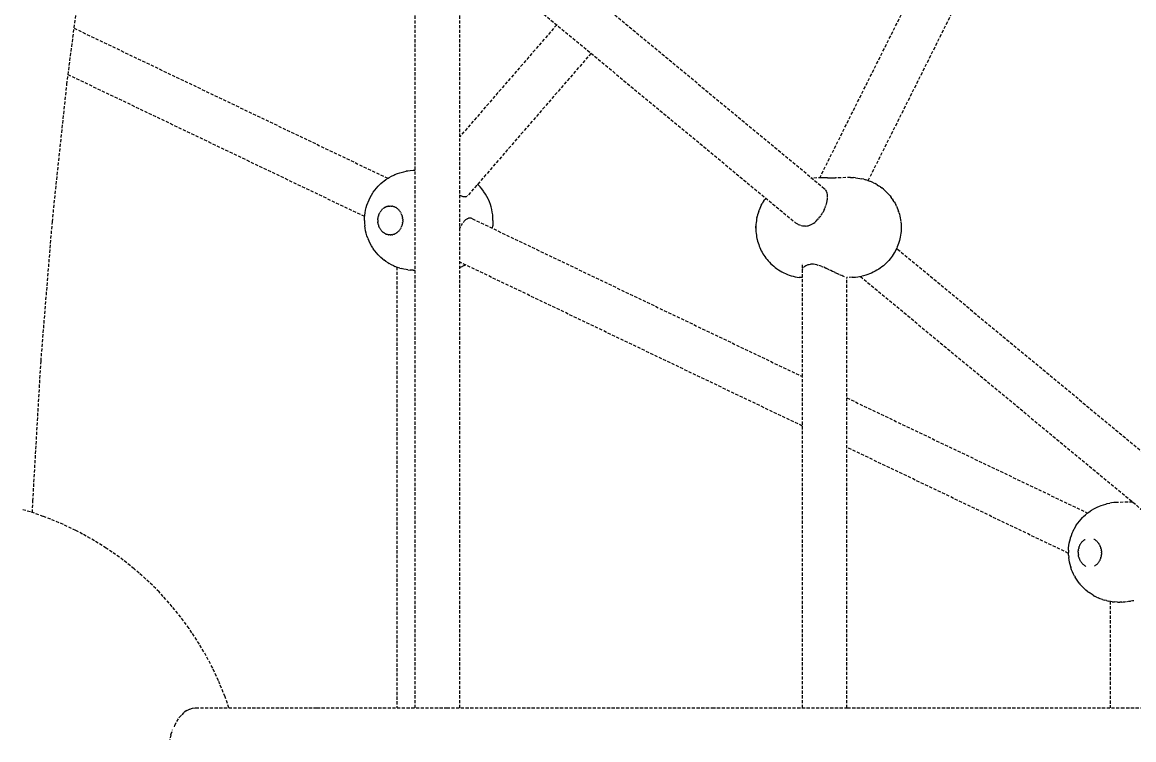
# Model space of a CAD drawing. Header units: millimetres. Extents: x -3308 to 2964, y -3155 to 3173.
# Drawn here: x -280.2 to 168.5, y 412.8 to 702.4 of the extents above; entities that cross this region are included whole.
import ezdxf

# ---------------------------------------------------------------- set-up
doc = ezdxf.new("R2010")
doc.units = ezdxf.units.MM
doc.linetypes.add('HIDDEN', pattern=[1.905, 1.27, -0.635])
for name, color, linetype in [('DIKOM_ЗОНА', 90, 'Continuous'), ('DIKOM_ОБЪЕКТ', 7, 'Continuous'), ('DIKOM_РАЗМЕР_ЗОНА', 7, 'Continuous'), ('DIKOM_РАЗМЕР_ОБЪЕКТА', 7, 'Continuous')]:
    doc.layers.add(name, color=color, linetype=linetype)
doc.styles.add('style1', font='arialbd.ttf', dxfattribs={"width": 0.8})
doc.dimstyles.new('1-50', dxfattribs={"dimtxt": 300, "dimasz": 200, "dimexe": 100, "dimexo": 0, "dimgap": 100, "dimtad": 1, "dimtxsty": 'style1', "dimcen": 200, "dimclrd": 7, "dimclre": 7, "dimclrt": 7, "dimadec": 1, "dimazin": 2, "dimtfac": 1, "dimtmove": 0, "dimatfit": 2, "dimfxl": 0, "dimlwd": 25, "dimlwe": 18, "dimarcsym": 0})

# ---------------------------------------------------------------- blocks, each defined once
blk = doc.blocks.new('*D1')
at = {"layer": 'Defpoints', "color": 0, "transparency": 16777216}
for p in [(365.91, 1765.9), (-1034.53, -984.11), (361.14, -984.11)]:
    blk.add_point(p, dxfattribs=at)
at = {"layer": 'DIKOM_РАЗМЕР_ОБЪЕКТА', "color": 7, "lineweight": 18, "transparency": 16777216}
for p, q in [((365.91, 1765.9), (-1134.53, 1765.9)), ((361.14, -984.11), (-1134.53, -984.11))]:
    blk.add_line(p, q, dxfattribs=at)
at = {"layer": 'DIKOM_РАЗМЕР_ОБЪЕКТА', "color": 7, "lineweight": 25, "transparency": 16777216}
blk.add_line((-1034.53, 1565.9), (-1034.53, -784.11), dxfattribs=at)
at = {"layer": 'DIKOM_РАЗМЕР_ОБЪЕКТА', "color": 7, "transparency": 16777216}
for points in [[(-1067.87, 1565.9), (-1001.2, 1565.9), (-1034.53, 1765.9)], [(-1067.87, -784.11), (-1001.2, -784.11), (-1034.53, -984.11)]]:
    blk.add_solid(points, dxfattribs=at)
at = {"layer": 'DIKOM_РАЗМЕР_ОБЪЕКТА', "color": 7, "transparency": 16777216, "insert": (-1313.23, 390.89), "char_height": 300, "attachment_point": 5, "rotation": 90, "style": 'style1'}
blk.add_mtext('{\\fArial|b0|i0|c204|p34;\\H1.16667x;2750}', dxfattribs=at)
blk = doc.blocks.new('*D2')
at = {"layer": 'Defpoints', "color": 0, "transparency": 16777216}
for p in [(364.38, 3173.33), (-2831.96, -2386.04), (364.38, -2386.04)]:
    blk.add_point(p, dxfattribs=at)
at = {"layer": 'DIKOM_РАЗМЕР_ЗОНА', "color": 7, "lineweight": 18, "transparency": 16777216}
for p, q in [((364.38, 3173.33), (-2931.96, 3173.33)), ((364.38, -2386.04), (-2931.96, -2386.04))]:
    blk.add_line(p, q, dxfattribs=at)
at = {"layer": 'DIKOM_РАЗМЕР_ЗОНА', "color": 7, "lineweight": 25, "transparency": 16777216}
blk.add_line((-2831.96, 2973.33), (-2831.96, -2186.04), dxfattribs=at)
at = {"layer": 'DIKOM_РАЗМЕР_ЗОНА', "color": 7, "transparency": 16777216}
for points in [[(-2865.29, 2973.33), (-2798.62, 2973.33), (-2831.96, 3173.33)], [(-2865.29, -2186.04), (-2798.62, -2186.04), (-2831.96, -2386.04)]]:
    blk.add_solid(points, dxfattribs=at)
at = {"layer": 'DIKOM_РАЗМЕР_ЗОНА', "color": 7, "transparency": 16777216, "insert": (-3110.66, 395.46), "char_height": 300, "attachment_point": 5, "rotation": 90, "style": 'style1'}
blk.add_mtext('{\\fArial|b0|i0|c204|p34;\\H1.16667x;5560}', dxfattribs=at)

msp = doc.modelspace()

# ---------------------------------------------------------------- linework, layer by layer
at = {"layer": 'DIKOM_ЗОНА', "color": 3, "lineweight": 15}
msp.add_lwpolyline([(693.692, -2363.404, 0.3679002), (2964.216, 270.488), (2964.216, 516.8, 0.3679002), (693.692, 3150.693, 0.0687424), (35.058, 3150.693, 0.2995804), (-2457.405, 582.584, 0.0938746), (-2457.817, 210.366, 0.3002322), (35.058, -2363.404, 0.0687424)], format="xyb", close=True, dxfattribs=at)
at = {"layer": 'DIKOM_ОБЪЕКТ', "color": 7, "linetype": 'HIDDEN', "lineweight": 15}
for p, q in [((41.753, 639.559), (190.983, 938.02)), ((61.359, 638.517), (206.033, 927.867)), ((43.624, 635.219), (-85.048, 741.816)), ((-121.49, 425.682), (-121.491, 737.157)), ((-262.13, 677.427), (-254.986, 732.449)), ((-103.495, 425.682), (-103.495, 734.088)), ((-103.39, 733.642), (32.175, 621.339)), ((-259.201, 699.988), (-132.582, 639.427)), ((-64.415, 701.354), (-103.495, 656.228)), ((-50.551, 689.869), (-100.255, 632.475)), ((-141.916, 623.942), (-261.64, 681.206)), ((-267.997, 621.803), (-262.13, 677.427)), ((-128.708, 641.329), (-127.713, 641.65)), ((-127.713, 641.65), (-127.163, 641.815)), ((-127.163, 641.815), (-126.145, 642.068)), ((-126.145, 642.068), (-125.114, 642.25)), ((-124.537, 642.351), (-125.114, 642.25)), ((-123.494, 642.46), (-124.537, 642.351)), ((-122.353, 642.523), (-123.494, 642.46)), ((-121.49, 642.523), (-122.353, 642.523)), ((-136.153, 636.565), (-135.395, 637.296)), ((-135.395, 637.296), (-134.601, 637.974)), ((-134.601, 637.974), (-134.221, 638.276)), ((-134.221, 638.276), (-133.377, 638.908)), ((-133.377, 638.908), (-132.501, 639.481)), ((-132.501, 639.481), (-132.051, 639.748)), ((-132.051, 639.748), (-131.134, 640.265)), ((-131.134, 640.265), (-130.191, 640.718)), ((-130.191, 640.718), (-129.685, 640.939)), ((-129.685, 640.939), (-128.708, 641.329)), ((42.563, 639.568), (38.432, 639.521)), ((42.951, 639.556), (42.609, 639.566)), ((43.288, 639.551), (42.96, 639.556)), ((43.815, 639.548), (43.367, 639.55)), ((44.32, 639.549), (43.825, 639.548)), ((44.867, 639.555), (44.33, 639.549)), ((44.867, 639.555), (45.443, 639.563)), ((45.453, 639.564), (46.076, 639.576)), ((46.087, 639.576), (46.749, 639.591)), ((46.762, 639.592), (47.299, 639.607)), ((47.474, 639.612), (48.154, 639.633)), ((54.211, 639.702), (48.154, 639.633)), ((54.211, 639.702), (55.459, 639.683)), ((56.212, 639.629), (55.459, 639.683)), ((56.212, 639.629), (57.112, 639.544)), ((57.112, 639.544), (58.004, 639.397)), ((58.004, 639.397), (58.744, 639.265)), ((59.617, 639.057), (58.744, 639.265)), ((59.617, 639.057), (60.344, 638.85)), ((61.19, 638.583), (60.344, 638.85)), ((61.19, 638.583), (61.898, 638.304)), ((62.711, 637.983), (61.898, 638.304)), ((63.498, 637.603), (62.711, 637.983)), ((63.498, 637.603), (64.168, 637.264)), ((64.91, 636.836), (64.168, 637.264)), ((-139.191, 632.627), (-138.635, 633.503)), ((-138.635, 633.503), (-138.434, 633.806)), ((-138.434, 633.806), (-137.817, 634.664)), ((-137.817, 634.664), (-137.157, 635.478)), ((-137.157, 635.478), (-136.455, 636.243)), ((-136.455, 636.243), (-136.153, 636.565)), ((-96.117, 636.73), (-96.36, 636.973)), ((-95.361, 635.958), (-96.117, 636.73)), ((-94.648, 635.132), (-95.361, 635.958)), ((-93.982, 634.256), (-94.648, 635.132)), ((-93.768, 633.962), (-93.982, 634.256)), ((-93.166, 633.062), (-93.768, 633.962)), ((-92.613, 632.12), (-93.166, 633.062)), ((43.933, 634.951), (43.63, 635.214)), ((44.218, 634.623), (44.06, 634.806)), ((44.446, 634.265), (44.222, 634.617)), ((44.636, 633.855), (44.528, 634.084)), ((44.775, 633.404), (44.64, 633.84)), ((44.873, 632.918), (44.793, 633.307)), ((44.909, 632.495), (44.876, 632.899)), ((64.91, 636.836), (65.55, 636.439)), ((66.242, 635.967), (65.55, 636.439)), ((66.242, 635.967), (66.847, 635.516)), ((67.483, 635.008), (66.847, 635.516)), ((67.483, 635.008), (68.052, 634.512)), ((68.625, 633.973), (68.052, 634.512)), ((68.625, 633.973), (69.155, 633.438)), ((69.662, 632.877), (69.155, 633.438)), ((69.662, 632.877), (70.149, 632.312)), ((-141.3, 627.595), (-141.003, 628.59)), ((-141.003, 628.59), (-140.656, 629.564)), ((-140.656, 629.564), (-140.571, 629.791)), ((-140.571, 629.791), (-140.161, 630.768)), ((-140.161, 630.768), (-139.7, 631.714)), ((-139.7, 631.714), (-139.191, 632.627)), ((-132.246, 628.199), (-132.464, 628.16)), ((-132.246, 628.199), (-132.028, 628.227)), ((-132.028, 628.227), (-131.808, 628.243)), ((-131.588, 628.249), (-131.808, 628.243)), ((-131.588, 628.249), (-131.368, 628.243)), ((-131.368, 628.243), (-131.148, 628.227)), ((-131.148, 628.227), (-130.93, 628.199)), ((-130.712, 628.16), (-130.93, 628.199)), ((-103.093, 632.302), (-103.343, 632.411)), ((-102.736, 632.16), (-103.031, 632.274)), ((-102.442, 632.071), (-102.731, 632.159)), ((-102.153, 632.006), (-102.436, 632.07)), ((-101.871, 631.964), (-102.148, 632.005)), ((-101.602, 631.946), (-101.871, 631.964)), ((-101.334, 631.976), (-101.597, 631.946)), ((-101.325, 631.977), (-101.077, 632.029)), ((-101.073, 632.03), (-100.842, 632.105)), ((-100.838, 632.107), (-100.624, 632.205)), ((-100.422, 632.331), (-100.255, 632.475)), ((-92.113, 631.14), (-92.613, 632.12)), ((-91.998, 630.89), (-92.113, 631.14)), ((-91.565, 629.904), (-91.998, 630.89)), ((-91.186, 628.889), (-91.565, 629.904)), ((-90.862, 627.848), (-91.186, 628.889)), ((18.193, 628.526), (17.874, 627.891)), ((18.193, 628.526), (18.489, 629.088)), ((18.85, 629.726), (18.489, 629.088)), ((19.235, 630.325), (18.85, 629.726)), ((19.235, 630.325), (19.629, 630.92)), ((19.997, 631.427), (19.629, 630.92)), ((44.122, 628.033), (44.281, 628.483)), ((44.316, 628.578), (44.49, 629.152)), ((44.521, 629.251), (44.593, 629.562)), ((44.593, 629.562), (44.681, 629.898)), ((44.723, 630.116), (44.807, 630.566)), ((44.814, 630.615), (44.857, 630.941)), ((44.857, 630.941), (44.893, 631.202)), ((44.894, 631.216), (44.911, 631.597)), ((44.929, 631.821), (44.923, 632.366)), ((70.149, 632.312), (70.616, 631.697)), ((71.031, 631.149), (70.616, 631.697)), ((71.031, 631.149), (71.453, 630.518)), ((71.794, 629.965), (71.453, 630.518)), ((71.794, 629.965), (72.172, 629.326)), ((72.172, 629.326), (72.524, 628.649)), ((72.77, 628.14), (72.524, 628.649)), ((-141.954, 623.459), (-141.872, 624.508)), ((-141.872, 624.508), (-141.735, 625.55)), ((-141.735, 625.55), (-141.544, 626.58)), ((-141.544, 626.58), (-141.3, 627.595)), ((-136.511, 623.668), (-136.458, 623.915)), ((-136.458, 623.915), (-136.397, 624.16)), ((-136.327, 624.401), (-136.397, 624.16)), ((-136.327, 624.401), (-136.247, 624.639)), ((-136.247, 624.639), (-136.158, 624.872)), ((-136.061, 625.1), (-136.158, 624.872)), ((-136.061, 625.1), (-135.956, 625.324)), ((-135.956, 625.324), (-135.842, 625.542)), ((-135.842, 625.542), (-135.72, 625.754)), ((-135.59, 625.959), (-135.72, 625.754)), ((-135.59, 625.959), (-135.452, 626.158)), ((-135.452, 626.158), (-135.307, 626.351)), ((-135.155, 626.535), (-135.307, 626.351)), ((-135.155, 626.535), (-134.996, 626.711)), ((-134.996, 626.711), (-134.831, 626.879)), ((-134.831, 626.879), (-134.66, 627.039)), ((-134.483, 627.19), (-134.66, 627.039)), ((-134.483, 627.19), (-134.3, 627.331)), ((-134.3, 627.331), (-134.111, 627.464)), ((-134.111, 627.464), (-133.917, 627.588)), ((-133.719, 627.701), (-133.917, 627.588)), ((-133.719, 627.701), (-133.517, 627.804)), ((-133.517, 627.804), (-133.312, 627.896)), ((-133.104, 627.978), (-133.312, 627.896)), ((-133.104, 627.978), (-132.893, 628.05)), ((-132.893, 628.05), (-132.679, 628.11)), ((-132.679, 628.11), (-132.464, 628.16)), ((-130.712, 628.16), (-130.497, 628.11)), ((-130.497, 628.11), (-130.283, 628.05)), ((-130.283, 628.05), (-130.072, 627.979)), ((-129.863, 627.897), (-130.072, 627.979)), ((-129.863, 627.897), (-129.658, 627.804)), ((-129.658, 627.804), (-129.457, 627.702)), ((-129.259, 627.588), (-129.457, 627.702)), ((-129.259, 627.588), (-129.065, 627.465)), ((-129.065, 627.465), (-128.876, 627.332)), ((-128.876, 627.332), (-128.693, 627.191)), ((-128.516, 627.04), (-128.693, 627.191)), ((-128.516, 627.04), (-128.344, 626.88)), ((-128.344, 626.88), (-128.179, 626.712)), ((-128.179, 626.712), (-128.02, 626.536)), ((-127.868, 626.351), (-128.02, 626.536)), ((-127.868, 626.351), (-127.723, 626.159)), ((-127.723, 626.159), (-127.585, 625.96)), ((-127.455, 625.754), (-127.585, 625.96)), ((-127.455, 625.754), (-127.333, 625.542)), ((-127.333, 625.542), (-127.219, 625.324)), ((-127.017, 624.873), (-127.114, 625.101)), ((-127.017, 624.873), (-126.928, 624.639)), ((-126.928, 624.639), (-126.849, 624.402)), ((-126.778, 624.16), (-126.849, 624.402)), ((-126.778, 624.16), (-126.717, 623.916)), ((-126.717, 623.916), (-126.664, 623.669)), ((-90.596, 626.786), (-90.862, 627.848)), ((-90.387, 625.706), (-90.596, 626.786)), ((-90.238, 624.613), (-90.387, 625.706)), ((-90.148, 623.512), (-90.238, 624.613)), ((16.446, 623.622), (16.518, 623.963)), ((16.696, 624.683), (16.518, 623.963)), ((16.901, 625.383), (16.696, 624.683)), ((17.13, 626.06), (16.901, 625.383)), ((17.13, 626.06), (17.309, 626.527)), ((17.579, 627.223), (17.309, 626.527)), ((17.874, 627.891), (17.579, 627.223)), ((41.429, 623.303), (41.879, 623.868)), ((41.888, 623.88), (42.189, 624.317)), ((42.327, 624.508), (42.723, 625.13)), ((42.741, 625.159), (42.909, 625.465)), ((42.913, 625.473), (43.104, 625.796)), ((43.436, 626.441), (43.116, 625.817)), ((43.468, 626.502), (43.588, 626.764)), ((43.588, 626.764), (43.775, 627.161)), ((43.79, 627.195), (43.882, 627.431)), ((43.882, 627.431), (44.062, 627.859)), ((72.77, 628.14), (73.078, 627.469)), ((73.078, 627.469), (73.36, 626.768)), ((73.36, 626.768), (73.616, 626.038)), ((73.749, 625.638), (73.616, 626.038)), ((73.749, 625.638), (73.963, 624.932)), ((73.963, 624.932), (74.15, 624.206)), ((74.15, 624.206), (74.309, 623.462)), ((-272.573, 565.696), (-267.997, 621.803)), ((-141.981, 622.406), (-141.954, 623.459)), ((-141.981, 622.406), (-141.954, 621.353)), ((-141.954, 621.353), (-141.872, 620.305)), ((-141.735, 619.263), (-141.872, 620.305)), ((-141.544, 618.233), (-141.735, 619.263)), ((-136.625, 622.661), (-136.629, 622.406)), ((-136.629, 622.406), (-136.625, 622.152)), ((-136.625, 622.661), (-136.61, 622.914)), ((-136.625, 622.152), (-136.61, 621.899)), ((-136.61, 622.914), (-136.586, 623.167)), ((-136.586, 621.645), (-136.61, 621.899)), ((-136.553, 623.418), (-136.586, 623.167)), ((-136.586, 621.645), (-136.553, 621.394)), ((-136.553, 623.418), (-136.511, 623.668)), ((-136.51, 621.144), (-136.553, 621.394)), ((-136.458, 620.897), (-136.51, 621.144)), ((-136.397, 620.652), (-136.458, 620.897)), ((-136.397, 620.652), (-136.326, 620.411)), ((-136.247, 620.173), (-136.326, 620.411)), ((-136.158, 619.94), (-136.247, 620.173)), ((-136.158, 619.94), (-136.061, 619.712)), ((-135.956, 619.488), (-136.061, 619.712)), ((-135.842, 619.271), (-135.956, 619.488)), ((-135.72, 619.058), (-135.842, 619.271)), ((-127.333, 619.271), (-127.455, 619.059)), ((-127.219, 619.489), (-127.333, 619.271)), ((-127.113, 619.713), (-127.016, 619.941)), ((-126.928, 620.174), (-127.016, 619.941)), ((-126.848, 620.412), (-126.928, 620.174)), ((-126.848, 620.412), (-126.778, 620.653)), ((-126.716, 620.898), (-126.778, 620.653)), ((-126.664, 621.145), (-126.716, 620.898)), ((-126.664, 623.669), (-126.622, 623.419)), ((-126.622, 621.395), (-126.664, 621.145)), ((-126.588, 623.167), (-126.622, 623.419)), ((-126.622, 621.395), (-126.588, 621.646)), ((-126.588, 623.167), (-126.564, 622.914)), ((-126.564, 621.899), (-126.588, 621.646)), ((-126.564, 622.914), (-126.55, 622.661)), ((-126.55, 622.153), (-126.564, 621.899)), ((-126.545, 622.406), (-126.55, 622.661)), ((-126.545, 622.406), (-126.55, 622.153)), ((-103.45, 619.321), (-103.283, 619.666)), ((-103.283, 619.666), (-103.106, 620.003)), ((-102.92, 620.358), (-102.742, 620.68)), ((-102.73, 620.701), (-102.543, 621.011)), ((-102.531, 621.029), (-102.381, 621.257)), ((-102.137, 621.631), (-101.937, 621.902)), ((-101.937, 621.902), (-101.729, 622.155)), ((-101.718, 622.166), (-101.501, 622.398)), ((-101.491, 622.408), (-101.277, 622.623)), ((-101.044, 622.822), (-100.813, 622.987)), ((-100.804, 622.992), (-100.566, 623.13)), ((-100.557, 623.134), (-100.313, 623.242)), ((-100.313, 623.243), (-100.063, 623.321)), ((-99.799, 623.371), (-100.054, 623.323)), ((-99.531, 623.386), (-99.79, 623.372)), ((-99.248, 623.366), (-99.523, 623.386)), ((-98.977, 623.311), (-99.248, 623.366)), ((-98.701, 623.219), (-98.967, 623.308)), ((-98.429, 623.091), (-98.693, 623.214)), ((-98.433, 623.093), (34.756, 559.391)), ((-90.37, 619.237), (-90.238, 620.199)), ((-90.148, 621.301), (-90.238, 620.199)), ((-90.119, 622.406), (-90.148, 623.512)), ((-90.119, 622.406), (-90.148, 621.301)), ((15.981, 619.36), (16.032, 620.159)), ((16.032, 620.159), (15.981, 619.36)), ((15.994, 620.087), (15.981, 619.361)), ((15.981, 619.36), (15.994, 618.632)), ((16.033, 620.811), (15.994, 620.087)), ((16.098, 621.529), (16.033, 620.811)), ((16.188, 622.238), (16.098, 621.529)), ((16.305, 622.937), (16.188, 622.238)), ((16.446, 623.622), (16.305, 622.937)), ((32.673, 620.99), (32.182, 621.334)), ((32.918, 620.852), (32.681, 620.984)), ((33.195, 620.696), (32.918, 620.852)), ((33.744, 620.455), (33.212, 620.687)), ((34.11, 620.339), (33.753, 620.452)), ((34.865, 620.164), (34.314, 620.276)), ((35.427, 620.109), (34.874, 620.162)), ((35.99, 620.112), (35.437, 620.108)), ((35.999, 620.112), (36.558, 620.174)), ((36.578, 620.177), (37.139, 620.297)), ((37.149, 620.3), (37.706, 620.479)), ((37.716, 620.482), (38.061, 620.63)), ((38.061, 620.63), (38.266, 620.718)), ((38.286, 620.728), (38.635, 620.917)), ((38.635, 620.917), (38.83, 621.019)), ((38.84, 621.025), (39.375, 621.368)), ((39.395, 621.382), (39.915, 621.779)), ((40.071, 621.919), (40.249, 622.079)), ((40.249, 622.079), (40.428, 622.233)), ((40.448, 622.251), (40.936, 622.738)), ((40.946, 622.748), (41.283, 623.137)), ((74.309, 623.462), (74.441, 622.704)), ((74.441, 622.704), (74.544, 621.933)), ((74.559, 621.78), (74.627, 621.057)), ((74.627, 621.057), (74.669, 620.329)), ((74.669, 620.329), (74.683, 619.598)), ((74.683, 619.598), (74.67, 618.869)), ((-141.3, 617.218), (-141.544, 618.233)), ((-141.003, 616.223), (-141.3, 617.218)), ((-140.656, 615.249), (-141.003, 616.223)), ((-140.656, 615.249), (-140.571, 615.022)), ((-140.161, 614.045), (-140.571, 615.022)), ((-135.72, 619.058), (-135.589, 618.853)), ((-135.452, 618.654), (-135.589, 618.853)), ((-135.307, 618.462), (-135.452, 618.654)), ((-135.307, 618.462), (-135.155, 618.277)), ((-134.996, 618.101), (-135.155, 618.277)), ((-134.83, 617.933), (-134.996, 618.101)), ((-134.659, 617.773), (-134.83, 617.933)), ((-134.659, 617.773), (-134.482, 617.622)), ((-134.299, 617.48), (-134.482, 617.622)), ((-134.11, 617.348), (-134.299, 617.48)), ((-133.916, 617.224), (-134.11, 617.348)), ((-133.916, 617.224), (-133.718, 617.111)), ((-133.517, 617.008), (-133.718, 617.111)), ((-133.311, 616.916), (-133.517, 617.008)), ((-133.311, 616.916), (-133.103, 616.834)), ((-132.892, 616.763), (-133.103, 616.834)), ((-132.678, 616.702), (-132.892, 616.763)), ((-132.463, 616.652), (-132.678, 616.702)), ((-132.463, 616.652), (-132.245, 616.614)), ((-132.026, 616.586), (-132.245, 616.614)), ((-131.807, 616.569), (-132.026, 616.586)), ((-131.587, 616.564), (-131.807, 616.569)), ((-131.587, 616.564), (-131.367, 616.569)), ((-131.148, 616.586), (-131.367, 616.569)), ((-130.929, 616.614), (-131.148, 616.586)), ((-130.929, 616.614), (-130.711, 616.653)), ((-130.495, 616.702), (-130.711, 616.653)), ((-130.282, 616.763), (-130.495, 616.702)), ((-130.071, 616.834), (-130.282, 616.763)), ((-130.071, 616.834), (-129.862, 616.916)), ((-129.657, 617.009), (-129.862, 616.916)), ((-129.455, 617.112), (-129.657, 617.009)), ((-129.455, 617.112), (-129.257, 617.225)), ((-129.064, 617.348), (-129.257, 617.225)), ((-128.875, 617.481), (-129.064, 617.348)), ((-128.692, 617.623), (-128.875, 617.481)), ((-128.692, 617.623), (-128.515, 617.774)), ((-128.344, 617.934), (-128.515, 617.774)), ((-128.178, 618.101), (-128.344, 617.934)), ((-128.02, 618.278), (-128.178, 618.101)), ((-128.02, 618.278), (-127.868, 618.462)), ((-127.723, 618.654), (-127.868, 618.462)), ((-127.585, 618.853), (-127.723, 618.654)), ((-127.585, 618.853), (-127.455, 619.059)), ((15.994, 618.632), (16.034, 617.907)), ((16.034, 617.907), (16.1, 617.186)), ((16.1, 617.186), (16.191, 616.473)), ((16.191, 616.473), (16.308, 615.769)), ((16.308, 615.769), (16.45, 615.079)), ((16.45, 615.079), (16.523, 614.771)), ((16.523, 614.771), (16.702, 614.045)), ((74.155, 614.978), (73.968, 614.26)), ((74.313, 615.716), (74.155, 614.978)), ((74.444, 616.47), (74.313, 615.716)), ((74.546, 617.236), (74.444, 616.47)), ((74.619, 618.012), (74.546, 617.236)), ((74.67, 618.869), (74.629, 618.142)), ((-139.7, 613.099), (-140.161, 614.045)), ((-139.191, 612.186), (-139.7, 613.099)), ((-138.635, 611.31), (-139.191, 612.186)), ((-138.635, 611.31), (-138.434, 611.006)), ((-137.817, 610.149), (-138.434, 611.006)), ((16.702, 614.045), (16.907, 613.336)), ((16.907, 613.336), (17.136, 612.65)), ((17.136, 612.65), (17.39, 611.988)), ((17.39, 611.988), (17.587, 611.508)), ((17.587, 611.508), (17.883, 610.83)), ((17.883, 610.83), (18.202, 610.182)), ((72.534, 610.523), (72.181, 609.86)), ((72.86, 611.223), (72.534, 610.523)), ((207.685, 499.307), (72.786, 611.065)), ((73.085, 611.72), (72.86, 611.223)), ((73.368, 612.411), (73.085, 611.72)), ((73.623, 613.13), (73.368, 612.411)), ((73.755, 613.563), (73.623, 613.13)), ((73.968, 614.26), (73.755, 613.563)), ((-137.157, 609.335), (-137.817, 610.149)), ((-136.455, 608.57), (-137.157, 609.335)), ((-136.455, 608.57), (-136.153, 608.248)), ((-135.395, 607.516), (-136.153, 608.248)), ((-134.601, 606.839), (-135.395, 607.516)), ((-134.601, 606.839), (-134.221, 606.537)), ((-133.377, 605.905), (-134.221, 606.537)), ((-132.501, 605.333), (-133.377, 605.905)), ((18.202, 610.182), (18.498, 609.649)), ((18.498, 609.649), (18.861, 608.998)), ((18.861, 608.998), (19.246, 608.383)), ((19.246, 608.383), (19.641, 607.817)), ((19.641, 607.817), (20.068, 607.212)), ((20.068, 607.212), (20.517, 606.651)), ((20.517, 606.651), (21.008, 606.069)), ((21.008, 606.069), (21.497, 605.529)), ((69.677, 606.306), (69.169, 605.737)), ((70.162, 606.869), (69.677, 606.306)), ((70.628, 607.466), (70.162, 606.869)), ((71.043, 608.041), (70.628, 607.466)), ((71.464, 608.656), (71.043, 608.041)), ((71.861, 609.314), (71.464, 608.656)), ((72.181, 609.86), (71.861, 609.314)), ((-132.501, 605.333), (-132.051, 605.065)), ((-131.134, 604.548), (-132.051, 605.065)), ((-130.191, 604.095), (-131.134, 604.548)), ((-130.191, 604.095), (-129.685, 603.874)), ((-128.708, 603.484), (-129.685, 603.874)), ((-128.985, 603.595), (-128.984, 425.682)), ((-127.713, 603.162), (-128.708, 603.484)), ((-127.713, 603.162), (-127.163, 602.998)), ((-126.145, 602.744), (-127.163, 602.998)), ((-125.114, 602.563), (-126.145, 602.744)), ((-124.537, 602.462), (-125.114, 602.563)), ((-124.537, 602.462), (-123.494, 602.353)), ((-122.353, 602.29), (-123.494, 602.353)), ((-122.353, 602.29), (-121.49, 602.29)), ((34.756, 539.442), (-103.495, 605.567)), ((-103.495, 603.452), (-103.242, 603.538)), ((-103.242, 603.538), (-102.23, 603.96)), ((-101.74, 604.165), (-102.23, 603.96)), ((-101.74, 604.165), (-101.166, 604.453)), ((21.497, 605.529), (22.06, 604.969)), ((22.06, 604.969), (22.588, 604.46)), ((22.588, 604.46), (23.217, 603.931)), ((23.217, 603.931), (23.783, 603.459)), ((23.783, 603.459), (24.364, 603.044)), ((24.364, 603.044), (25.072, 602.539)), ((25.072, 602.539), (25.819, 602.089)), ((25.819, 602.089), (26.448, 601.713)), ((26.448, 601.713), (27.244, 601.314)), ((27.244, 601.314), (27.901, 600.994)), ((34.756, 559.391), (34.756, 605.182)), ((34.756, 601.942), (34.774, 602.277)), ((34.858, 602.667), (34.982, 602.955)), ((35.215, 603.356), (35.473, 603.65)), ((35.482, 603.661), (35.79, 603.948)), ((35.802, 603.959), (36.162, 604.202)), ((36.174, 604.21), (36.58, 604.405)), ((36.593, 604.411), (37.042, 604.574)), ((37.056, 604.579), (37.543, 604.69)), ((37.557, 604.693), (38.078, 604.753)), ((38.643, 604.762), (38.093, 604.754)), ((39.252, 604.718), (38.676, 604.761)), ((39.878, 604.621), (39.27, 604.715)), ((40.532, 604.472), (39.897, 604.617)), ((41.21, 604.292), (40.584, 604.456)), ((41.908, 604.068), (41.361, 604.243)), ((42.622, 603.799), (41.93, 604.059)), ((43.16, 603.584), (42.763, 603.737)), ((44.082, 603.192), (43.372, 603.501)), ((44.348, 603.063), (44.107, 603.18)), ((44.607, 602.952), (44.348, 603.063)), ((44.818, 602.862), (44.607, 602.952)), ((45.549, 602.517), (44.844, 602.85)), ((46.272, 602.18), (45.876, 602.36)), ((46.896, 601.869), (46.3, 602.167)), ((47.684, 601.499), (47.021, 601.813)), ((47.96, 601.356), (47.712, 601.485)), ((48.355, 601.18), (48.048, 601.316)), ((63.413, 601.513), (62.73, 601.194)), ((64.185, 601.908), (63.413, 601.513)), ((64.841, 602.291), (64.185, 601.908)), ((65.567, 602.732), (64.841, 602.291)), ((66.19, 603.172), (65.567, 602.732)), ((66.863, 603.653), (66.19, 603.172)), ((67.451, 604.144), (66.863, 603.653)), ((68.067, 604.66), (67.451, 604.144)), ((68.616, 605.194), (68.067, 604.66)), ((69.169, 605.737), (68.616, 605.194)), ((27.901, 600.994), (28.739, 600.649)), ((28.739, 600.649), (29.419, 600.392)), ((29.419, 600.392), (30.292, 600.106)), ((30.292, 600.106), (30.99, 599.914)), ((30.99, 599.914), (31.892, 599.691)), ((31.892, 599.691), (32.603, 599.569)), ((32.603, 599.569), (33.525, 599.411)), ((34.456, 599.321), (33.525, 599.411)), ((34.756, 599.299), (34.456, 599.321)), ((48.933, 600.9), (48.382, 601.167)), ((49.587, 600.61), (49.018, 600.865)), ((50.142, 600.366), (49.849, 600.485)), ((50.578, 600.169), (50.167, 600.354)), ((51.124, 599.952), (50.679, 600.131)), ((51.545, 599.793), (51.278, 599.885)), ((51.788, 599.699), (51.559, 599.787)), ((54.917, 599.461), (52.743, 599.436)), ((52.75, 425.682), (52.75, 599.436)), ((54.917, 599.461), (56.232, 599.526)), ((56.232, 599.526), (57.132, 599.632)), ((57.132, 599.632), (57.878, 599.735)), ((57.878, 599.735), (58.764, 599.903)), ((58.183, 599.793), (197.742, 484.179)), ((59.499, 600.084), (58.764, 599.903)), ((60.363, 600.311), (59.499, 600.084)), ((61.21, 600.599), (60.363, 600.311)), ((61.917, 600.85), (61.21, 600.599)), ((62.73, 601.194), (61.917, 600.85)), ((-275.849, 509.227), (-272.573, 565.696)), ((34.756, 425.682), (34.756, 559.158)), ((52.75, 550.784), (149.9, 504.318)), ((142.194, 488.055), (52.75, 530.835)), ((-276.014, 504.474), (-275.849, 509.227)), ((153.826, 506.737), (154.721, 507.126)), ((154.721, 507.126), (155.346, 507.363)), ((155.346, 507.363), (156.268, 507.687)), ((156.268, 507.687), (157.205, 507.941)), ((157.205, 507.941), (157.87, 508.119)), ((157.87, 508.119), (158.826, 508.304)), ((159.51, 508.416), (158.826, 508.304)), ((160.479, 508.529), (159.51, 508.416)), ((161.687, 508.605), (160.479, 508.529)), ((168.131, 508.709), (161.687, 508.605)), ((-276.881, 504.775), (-280.152, 505.696)), ((-271.638, 502.956), (-276.881, 504.775)), ((-268.646, 501.805), (-271.638, 502.956)), ((147.912, 502.535), (148.298, 502.933)), ((148.298, 502.933), (149.014, 503.597)), ((149.014, 503.597), (149.761, 504.206)), ((149.761, 504.206), (150.228, 504.584)), ((150.228, 504.584), (151.022, 505.148)), ((151.022, 505.148), (151.545, 505.483)), ((151.545, 505.483), (152.381, 505.996)), ((152.381, 505.996), (153.241, 506.444)), ((153.241, 506.444), (153.826, 506.737)), ((-263.542, 499.688), (-268.646, 501.805)), ((-258.539, 497.26), (-263.542, 499.688)), ((144.533, 497.903), (144.72, 498.259)), ((144.72, 498.259), (145.214, 499.11)), ((145.214, 499.11), (145.749, 499.921)), ((145.749, 499.921), (146.028, 500.297)), ((146.028, 500.297), (146.619, 501.09)), ((146.619, 501.09), (147.248, 501.837)), ((147.248, 501.837), (147.912, 502.535)), ((-255.801, 495.854), (-258.539, 497.26)), ((-250.976, 493.158), (-255.801, 495.854)), ((142.733, 493.138), (142.982, 494.062)), ((142.982, 494.062), (143.05, 494.307)), ((143.05, 494.307), (143.354, 495.247)), ((143.354, 495.247), (143.704, 496.162)), ((143.704, 496.162), (144.097, 497.048)), ((144.097, 497.048), (144.533, 497.903)), ((148.79, 493.591), (148.606, 493.478)), ((148.79, 493.591), (148.977, 493.695)), ((152.373, 493.8), (152.564, 493.708)), ((152.564, 493.708), (152.753, 493.605)), ((152.938, 493.493), (152.753, 493.605)), ((-246.278, 490.169), (-250.976, 493.158)), ((-243.847, 488.554), (-246.278, 490.169)), ((142.201, 489.306), (142.185, 488.33)), ((142.201, 489.306), (142.264, 490.278)), ((142.264, 490.278), (142.374, 491.243)), ((142.374, 491.243), (142.531, 492.198)), ((142.531, 492.198), (142.733, 493.138)), ((146.189, 489.3), (146.16, 489.048)), ((146.189, 489.3), (146.227, 489.55)), ((146.227, 489.55), (146.274, 489.797)), ((146.274, 489.797), (146.329, 490.042)), ((146.392, 490.284), (146.329, 490.042)), ((146.392, 490.284), (146.464, 490.521)), ((146.464, 490.521), (146.545, 490.755)), ((146.633, 490.984), (146.545, 490.755)), ((146.633, 490.984), (146.73, 491.207)), ((146.73, 491.207), (146.834, 491.425)), ((146.834, 491.425), (146.945, 491.638)), ((147.065, 491.844), (146.945, 491.638)), ((147.065, 491.844), (147.191, 492.044)), ((147.191, 492.044), (147.324, 492.236)), ((147.464, 492.421), (147.324, 492.236)), ((147.464, 492.421), (147.61, 492.598)), ((147.61, 492.598), (147.762, 492.766)), ((147.762, 492.766), (147.921, 492.926)), ((148.084, 493.078), (147.921, 492.926)), ((148.084, 493.078), (148.253, 493.22)), ((148.253, 493.22), (148.427, 493.354)), ((148.427, 493.354), (148.606, 493.478)), ((152.938, 493.493), (153.119, 493.371)), ((153.119, 493.371), (153.295, 493.238)), ((153.295, 493.238), (153.466, 493.097)), ((153.633, 492.947), (153.466, 493.097)), ((153.633, 492.947), (153.793, 492.788)), ((153.793, 492.788), (153.948, 492.62)), ((153.948, 492.62), (154.097, 492.444)), ((154.24, 492.261), (154.097, 492.444)), ((154.24, 492.261), (154.377, 492.069)), ((154.377, 492.069), (154.506, 491.871)), ((154.629, 491.665), (154.506, 491.871)), ((154.629, 491.665), (154.744, 491.453)), ((154.744, 491.453), (154.852, 491.236)), ((154.852, 491.236), (154.951, 491.013)), ((155.044, 490.785), (154.951, 491.013)), ((155.044, 490.785), (155.128, 490.551)), ((155.128, 490.551), (155.203, 490.314)), ((155.271, 490.073), (155.203, 490.314)), ((155.271, 490.073), (155.33, 489.829)), ((155.33, 489.829), (155.381, 489.581)), ((155.381, 489.581), (155.422, 489.332)), ((155.455, 489.081), (155.422, 489.332)), ((155.455, 489.081), (155.48, 488.828)), ((-239.36, 485.333), (-243.847, 488.554)), ((-235.023, 481.841), (-239.36, 485.333)), ((142.217, 487.354), (142.185, 488.33)), ((142.217, 487.354), (142.295, 486.383)), ((142.421, 485.418), (142.295, 486.383)), ((142.593, 484.465), (142.421, 485.418)), ((146.129, 488.542), (146.127, 488.288)), ((146.127, 488.288), (146.133, 488.034)), ((146.129, 488.542), (146.14, 488.795)), ((146.133, 488.034), (146.149, 487.78)), ((146.14, 488.795), (146.16, 489.048)), ((146.173, 487.528), (146.149, 487.78)), ((146.173, 487.528), (146.206, 487.276)), ((146.247, 487.026), (146.206, 487.276)), ((146.298, 486.779), (146.247, 487.026)), ((146.357, 486.535), (146.298, 486.779)), ((146.357, 486.535), (146.425, 486.294)), ((146.5, 486.056), (146.425, 486.294)), ((146.584, 485.824), (146.5, 486.056)), ((146.584, 485.824), (146.677, 485.595)), ((146.777, 485.372), (146.677, 485.595)), ((146.884, 485.155), (146.777, 485.372)), ((146.999, 484.943), (146.884, 485.155)), ((146.999, 484.943), (147.122, 484.738)), ((147.251, 484.539), (147.122, 484.738)), ((154.563, 484.764), (154.437, 484.565)), ((154.563, 484.764), (154.683, 484.97)), ((154.794, 485.183), (154.683, 484.97)), ((154.899, 485.401), (154.794, 485.183)), ((154.995, 485.625), (154.899, 485.401)), ((154.995, 485.625), (155.083, 485.854)), ((155.164, 486.087), (155.083, 485.854)), ((155.236, 486.325), (155.164, 486.087)), ((155.236, 486.325), (155.299, 486.566)), ((155.355, 486.811), (155.299, 486.566)), ((155.401, 487.059), (155.355, 486.811)), ((155.439, 487.308), (155.401, 487.059)), ((155.439, 487.308), (155.467, 487.56)), ((155.488, 487.812), (155.467, 487.56)), ((155.48, 488.828), (155.495, 488.574)), ((155.499, 488.066), (155.488, 487.812)), ((155.501, 488.32), (155.495, 488.574)), ((155.501, 488.32), (155.499, 488.066)), ((-232.948, 480.073), (-235.023, 481.841)), ((142.811, 483.525), (142.593, 484.465)), ((143.074, 482.603), (142.811, 483.525)), ((143.074, 482.603), (143.145, 482.374)), ((143.465, 481.436), (143.145, 482.374)), ((143.829, 480.523), (143.465, 481.436)), ((144.237, 479.64), (143.829, 480.523)), ((147.388, 484.347), (147.251, 484.539)), ((147.388, 484.347), (147.531, 484.164)), ((147.68, 483.988), (147.531, 484.164)), ((147.835, 483.82), (147.68, 483.988)), ((147.995, 483.661), (147.835, 483.82)), ((147.995, 483.661), (148.162, 483.511)), ((148.333, 483.37), (148.162, 483.511)), ((148.509, 483.237), (148.333, 483.37)), ((148.69, 483.115), (148.509, 483.237)), ((148.69, 483.115), (148.875, 483.002)), ((149.064, 482.9), (148.875, 483.002)), ((149.255, 482.808), (149.064, 482.9)), ((152.839, 483.017), (152.652, 482.913)), ((152.839, 483.017), (153.022, 483.131)), ((153.201, 483.254), (153.022, 483.131)), ((153.375, 483.388), (153.201, 483.254)), ((153.544, 483.53), (153.375, 483.388)), ((153.544, 483.53), (153.708, 483.682)), ((153.866, 483.842), (153.708, 483.682)), ((154.018, 484.01), (153.866, 483.842)), ((154.164, 484.187), (154.018, 484.01)), ((154.164, 484.187), (154.304, 484.372)), ((154.437, 484.565), (154.304, 484.372)), ((-228.85, 476.389), (-232.948, 480.073)), ((-224.922, 472.46), (-228.85, 476.389)), ((144.686, 478.788), (144.237, 479.64)), ((144.686, 478.788), (144.879, 478.448)), ((145.387, 477.601), (144.879, 478.448)), ((145.934, 476.794), (145.387, 477.601)), ((146.52, 476.029), (145.934, 476.794)), ((146.52, 476.029), (146.823, 475.647)), ((147.464, 474.904), (146.823, 475.647)), ((-223.243, 470.602), (-224.922, 472.46)), ((148.139, 474.21), (147.464, 474.904)), ((148.139, 474.21), (148.531, 473.832)), ((149.258, 473.173), (148.531, 473.832)), ((150.015, 472.569), (149.258, 473.173)), ((150.015, 472.569), (150.487, 472.21)), ((151.29, 471.652), (150.487, 472.21)), ((152.118, 471.155), (151.29, 471.652)), ((152.118, 471.155), (152.663, 470.83)), ((-219.577, 466.527), (-223.243, 470.602)), ((153.53, 470.388), (152.663, 470.83)), ((153.53, 470.388), (154.12, 470.116)), ((155.02, 469.733), (154.12, 470.116)), ((155.937, 469.419), (155.02, 469.733)), ((155.937, 469.419), (156.576, 469.201)), ((157.518, 468.953), (156.576, 469.201)), ((157.518, 468.953), (158.184, 468.798)), ((159.144, 468.619), (158.184, 468.798)), ((158.961, 468.653), (158.961, 425.682)), ((159.83, 468.529), (159.144, 468.619)), ((159.83, 468.529), (160.8, 468.424)), ((162.009, 468.374), (160.8, 468.424)), ((162.009, 468.374), (162.931, 468.377)), ((163.677, 468.39), (162.931, 468.377)), ((163.734, 468.393), (164.159, 468.422)), ((164.229, 468.427), (164.74, 468.46)), ((164.964, 468.488), (165.65, 468.57)), ((166.005, 468.616), (166.423, 468.686)), ((166.492, 468.697), (167.158, 468.803)), ((167.307, 468.834), (167.99, 468.97)), ((168.057, 468.983), (168.545, 469.075)), ((-216.099, 462.233), (-219.577, 466.527)), ((-212.817, 457.731), (-216.099, 462.233)), ((-211.644, 455.964), (-212.817, 457.731)), ((-208.644, 451.384), (-211.644, 455.964)), ((-205.853, 446.627), (-208.644, 451.384)), ((-203.278, 441.705), (-205.853, 446.627)), ((-200.927, 436.631), (-203.278, 441.705)), ((-200.335, 435.22), (-200.927, 436.631)), ((-198.273, 430.157), (-200.335, 435.22)), ((-196.691, 425.682), (-198.273, 430.157)), ((-216.88, 421.632), (-216.187, 422.433)), ((-215.906, 422.798), (-216.187, 422.433)), ((-214.868, 423.813), (-215.869, 422.847)), ((-213.729, 424.612), (-214.826, 423.854)), ((-213.68, 424.646), (-213.347, 424.8)), ((-213.175, 424.886), (-212.597, 425.193)), ((-212.549, 425.218), (-211.431, 425.548)), ((-211.377, 425.563), (-210.369, 425.658)), ((-210.148, 425.682), (-161.203, 425.682)), ((-161.203, 425.682), (-108.811, 425.682)), ((-108.811, 425.682), (-55.578, 425.682)), ((-55.578, 425.682), (-1.613, 425.682)), ((-1.613, 425.682), (52.976, 425.682)), ((52.976, 425.682), (108.078, 425.682)), ((108.078, 425.682), (163.581, 425.682)), ((163.581, 425.682), (219.374, 425.682)), ((-218.642, 418.518), (-218.867, 417.987)), ((-218.604, 418.621), (-217.838, 420.159)), ((-217.807, 420.22), (-216.916, 421.577)), ((-220.142, 414.828), (-220.679, 412.829)), ((-220.119, 414.911), (-219.44, 416.77))]:
    msp.add_line(p, q, dxfattribs=at)

# ---------------------------------------------------------------- dimensions: what is measured, and where the dimension line sits
at = {"layer": 'DIKOM_РАЗМЕР_ЗОНА'}
dim = msp.add_linear_dim(base=(-2831.956, -2386.042), p1=(364.375, 3173.331), p2=(364.375, -2386.042), angle=90, text='{\\fArial|b0|i0|c204|p34;\\H1.16667x;5560}', dimstyle='1-50', dxfattribs=at)
dim.commit()
dim.dimension.update_dxf_attribs({"geometry": '*D2', "text_midpoint": (-2831.956, 395.462), "dimtype": 160})
at = {"layer": 'DIKOM_РАЗМЕР_ОБЪЕКТА'}
dim = msp.add_linear_dim(base=(-1034.533, -984.114), p1=(365.907, 1765.9), p2=(361.142, -984.114), angle=90, text='{\\fArial|b0|i0|c204|p34;\\H1.16667x;2750}', dimstyle='1-50', dxfattribs=at)
dim.commit()
dim.dimension.update_dxf_attribs({"geometry": '*D1', "text_midpoint": (-1313.234, 390.893)})

doc.saveas('drawing.dxf')
